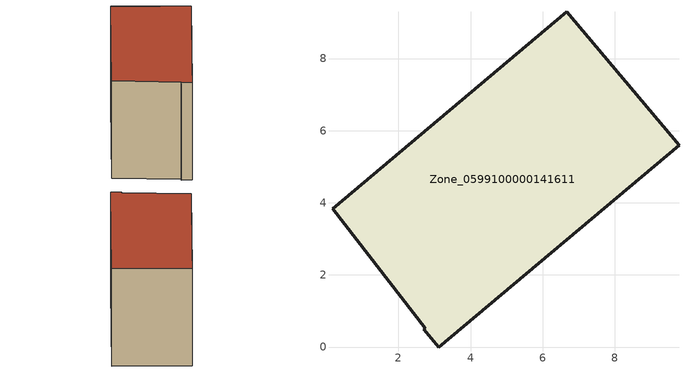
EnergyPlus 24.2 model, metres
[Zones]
Zone_0599100000141611
 floor ground (C_G): 2.69,0.49 2.74,0.53 0.17,3.83 6.67,9.29 9.78,5.6 3.11,0 z0
 wall outside (C_F): 9.78,5.6 6.67,9.29 0.17,3.83 2.74,0.53 2.69,0.49 3.11,0 9.78,5.6 z0:6.92
 roof outside (C_R): 2.74,0.53 2.69,0.49 3.11,0 9.78,5.6 6.67,9.29 0.17,3.83 z6.92
[BUILDING]
Pand.0599100000141611: North Axis=0; Terrain=City; Loads Convergence Tolerance Value=0.04; Temperature Convergence Tolerance Value=0.4; Solar Distribution=FullExterior; Maximum Number of Warmup Days=25; Minimum Number of Warmup Days=1
[Site:Location]
Rotterdam.The.Hague.AP_ZH_NLD Design_Conditions: Latitude=51.96; Longitude=4.45; Time Zone=1; Elevation=-4.5
[SITE:GROUNDTEMPERATURE:BUILDINGSURFACE]
18, 18, 18, 18, 18, 18, 18, 18, 18, 18, 18, 18
[MATERIAL] Thermal Absorptance=0.9; Solar Absorptance=0.7; Visible Absorptance=0.7
Name | Roughness | Thickness | Conductivity | Density | Specific Heat
G.TI.1946 | MediumSmooth | 0.15 | 1 | 540 | 1210
F.TI.1946 | Rough | 0.3 | 0.857143 | 1920 | 840
R.TI.1946 | MediumRough | 0.2 | 0.1 | 1500 | 1000
[CONSTRUCTION]
C_G: G.TI.1946
C_F: F.TI.1946
C_R: R.TI.1946
[ZONE]
Zone_0599100000141611: Type=1; Multiplier=1; Ceiling Height=Autocalculate; Volume=Autocalculate; Floor Area=autocalculate; Part of Total Floor Area=Yes
[ZONEINFILTRATION:DESIGNFLOWRATE]
Infil_Zone_0599100000141611: Zone or ZoneList or Space or SpaceList=Zone_0599100000141611; Schedule=AlwaysOn; Design Flow Rate Calculation Method=Flow/Area; Flow Rate per Floor Area=0.003; Constant Term Coefficient=1; Temperature Term Coefficient=0; Velocity Term Coefficient=0; Velocity Squared Term Coefficient=0
[HVACTEMPLATE:ZONE:IDEALLOADSAIRSYSTEM]
Zone_0599100000141611: Maximum Heating Supply Air Temperature=50; Minimum Cooling Supply Air Temperature=13; Maximum Heating Supply Air Humidity Ratio=0.0156; Minimum Cooling Supply Air Humidity Ratio=0.0077; Heating Limit=NoLimit; Cooling Limit=NoLimit; Dehumidification Control Type=ConstantSensibleHeatRatio; Cooling Sensible Heat Ratio=0.7; Dehumidification Setpoint=60; Humidification Control Type=None; Humidification Setpoint=30; Outdoor Air Method=None; Outdoor Air Flow Rate per Person=0.00944; Outdoor Air Flow Rate per Zone Floor Area=0; Outdoor Air Flow Rate per Zone=0; Demand Controlled Ventilation Type=None; Outdoor Air Economizer Type=NoEconomizer; Heat Recovery Type=None; Sensible Heat Recovery Effectiveness=0.7; Latent Heat Recovery Effectiveness=0.65
[ZONECONTROL:THERMOSTAT]
ThermostatControl_Zone_0599100000141611: Zone or ZoneList=Zone_0599100000141611; Control Type Schedule=DualSetpointControlType; Control 1=Thermostat_Zone_0599100000141611; Temperature Difference Between Cutout And Setpoint=0
[THERMOSTATSETPOINT:DUALSETPOINT]
Thermostat_Zone_0599100000141611: Heating Setpoint Temperature Schedule=HeatingSetpoint_Zone_0599100000141611; Cooling Setpoint Temperature Schedule=CoolingSetpoint_Zone_0599100000141611
[SCHEDULE:COMPACT]
HeatingSetpoint_Zone_0599100000141611: Through: 12/31, For: AllDays, Until: 24:00, 21
CoolingSetpoint_Zone_0599100000141611: Through: 12/31, For: AllDays, Until: 24:00, 24
DualSetpointControlType: Through: 12/31, For: AllDays, Until: 24:00, 4
AlwaysOn: Through: 12/31, For: AllDays, Until: 24:00, 1
